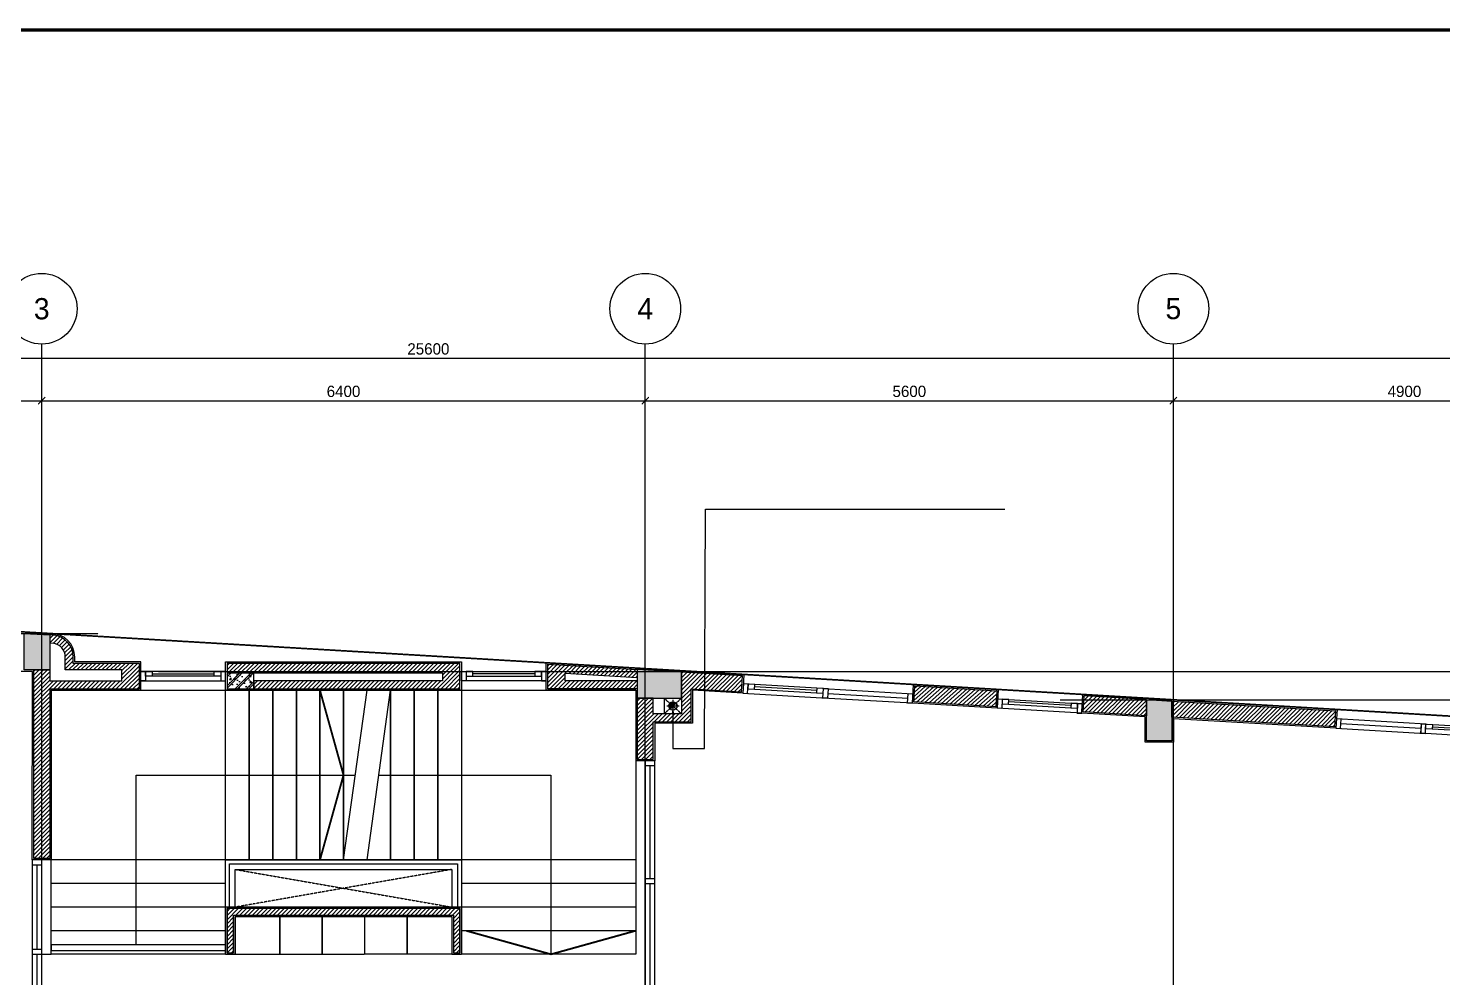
# Model space of a CAD drawing. Header units: inches. Extents: x 1721084 to 1854744, y 225101 to 488646.
# Drawn here: x 1779345 to 1794343, y 246328 to 256395 of the extents above; entities that cross this region are included whole.
import ezdxf
from ezdxf.enums import TextEntityAlignment as Align

# ---------------------------------------------------------------- set-up
doc = ezdxf.new("R2010")
doc.units = ezdxf.units.IN
doc.header["$MEASUREMENT"] = 0
for name, pattern in [('X-PL-T5$0$X-GRID-TYPICAL$0$CENTER2', [1.125, 0.75, -0.125, 0.125, -0.125]), ('X-PL-T5$0$X-PL-T5$0$DASHEDX2', [1.5, 1, -0.5]), ('X-PL-T5$0$X-PL-T5$0$HIDDEN2', [0.1875, 0.125, -0.0625])]:
    doc.linetypes.add(name, pattern=pattern)
for name, color, linetype in [('A-ANNO-DIM 100', 252, 'Continuous'), ('X-PL-T5$0$A-XREF', 250, 'Continuous'), ('X-PL-T5$0$X-GRID-TYPICAL$0$A-ANNO-DIM 75', 250, 'Continuous'), ('X-PL-T5$0$X-GRID-TYPICAL$0$A-GRID', 250, 'X-PL-T5$0$X-GRID-TYPICAL$0$CENTER2'), ('X-PL-T5$0$X-GRID-TYPICAL$0$A-GRID-SYMB', 250, 'Continuous'), ('X-PL-T5$0$X-PL-T5$0$A-FLOR', 250, 'Continuous'), ('X-PL-T5$0$X-PL-T5$0$A-FLOR-ABOV', 250, 'X-PL-T5$0$X-PL-T5$0$HIDDEN2'), ('X-PL-T5$0$X-PL-T5$0$A-FLOR-DOOR', 250, 'Continuous'), ('X-PL-T5$0$X-PL-T5$0$A-FLOR-DRAN', 250, 'Continuous'), ('X-PL-T5$0$X-PL-T5$0$A-FLOR-HDRL', 250, 'Continuous'), ('X-PL-T5$0$X-PL-T5$0$A-FLOR-PATT', 250, 'Continuous'), ('X-PL-T5$0$X-PL-T5$0$A-FLOR-STRS', 250, 'Continuous'), ('X-PL-T5$0$X-PL-T5$0$A-FLOR-STRS-NOTE', 250, 'Continuous'), ('X-PL-T5$0$X-PL-T5$0$A-FLOR-WALL', 250, 'Continuous'), ('X-PL-T5$0$X-PL-T5$0$A-FLOR-WALL-FNSH', 250, 'Continuous'), ('X-PL-T5$0$X-PL-T5$0$A-FLOR-WALL-PART', 250, 'Continuous'), ('X-PL-T5$0$X-PL-T5$0$A-FLOR-WDW', 250, 'Continuous'), ('X-PL-T5$0$X-PL-T5$0$A-FURN', 250, 'Continuous'), ('X-PL-T5$0$X-PL-T5$0$A-XREF', 250, 'Continuous'), ('X-PL-T5$0$X-PL-T5$0$B- Ranh Lo Gioi', 250, 'X-PL-T5$0$X-PL-T5$0$DASHEDX2'), ('X-PL-T5$0$XREF1$0$A-FLOR-COLS-CONC', 6, 'Continuous'), ('X-PL-T5$0$XREF1$0$A-FLOR-PATT', 250, 'Continuous')]:
    doc.layers.add(name, color=color, linetype=linetype)
doc.styles.add('X-PL-T5$0$HDUNGARC', font='vn_vni.shx')
doc.styles.add('X-PL-T5$0$X-GRID-TYPICAL$0$HDUNGARC', font='vn_vni.shx')
doc.styles.add('X-PL-T5$0$X-GRID-TYPICAL$0$SYMBTEXT', font='VAVON_.TTF')
doc.dimstyles.new('X-PL-T5$0$DIM-75', dxfattribs={"dimscale": 75, "dimtxt": 2, "dimasz": 1, "dimexe": 1, "dimexo": 1, "dimgap": 0.5, "dimtad": 1, "dimdec": 0, "dimzin": 0, "dimdsep": 46, "dimtxsty": 'X-PL-T5$0$HDUNGARC', "dimblk": 'X-PL-T5$0$_ArchTick', "dimcen": 2, "dimdle": 1, "dimclrd": 256, "dimclre": 9, "dimclrt": 3, "dimadec": 0, "dimazin": 0, "dimtfac": 1, "dimtdec": 0, "dimtix": 1, "dimtmove": 2, "dimatfit": 2, "dimfxl": 1, "dimtolj": 1, "dimtzin": 0, "dimarcsym": 2})
doc.dimstyles.new('X-PL-T5$0$X-GRID-TYPICAL$0$DIM-75', dxfattribs={"dimscale": 75, "dimtxt": 1.6, "dimasz": 1, "dimexe": 1, "dimexo": 1, "dimgap": 0.5, "dimtad": 1, "dimdec": 0, "dimzin": 0, "dimdsep": 46, "dimtxsty": 'X-PL-T5$0$X-GRID-TYPICAL$0$HDUNGARC', "dimblk": 'X-PL-T5$0$X-GRID-TYPICAL$0$_ArchTick', "dimcen": 2, "dimdle": 1, "dimclrd": 256, "dimclre": 9, "dimclrt": 3, "dimadec": 0, "dimazin": 0, "dimtfac": 1, "dimtdec": 0, "dimtix": 1, "dimtmove": 2, "dimatfit": 2, "dimfxl": 1, "dimtolj": 1, "dimtzin": 0, "dimarcsym": 2})

# ---------------------------------------------------------------- blocks, each defined once
blk = doc.blocks.new('X-PL-T5$0$X-GRID-TYPICAL$0$SYMB-GRID')
blk.add_circle((0, 0), 5)
at = {"color": 2, "style": 'X-PL-T5$0$X-GRID-TYPICAL$0$SYMBTEXT', "flags": 4}
blk.add_attdef('NUM', text='', height=3, dxfattribs=at).set_placement((0, 0), align=Align.MIDDLE)
blk = doc.blocks.new('X-PL-T5$0$X-GRID-TYPICAL$0$_ArchTick')
at = {"color": 0, "linetype": 'ByBlock', "const_width": 0.15}
blk.add_lwpolyline([(-0.5, -0.48), (0.5, 0.52)], dxfattribs=at)
blk = doc.blocks.new('*D546')
at = {"layer": 'Defpoints', "color": 0, "transparency": 16777216}
for p in [(8700, 13820), (4500, 13370), (8700, 13370)]:
    blk.add_point(p, dxfattribs=at)
at = {"layer": 'X-PL-T5$0$X-GRID-TYPICAL$0$A-ANNO-DIM 75', "lineweight": -2, "transparency": 16777216}
blk.add_line((4425, 13820), (8775, 13820), dxfattribs=at)
at = {"layer": 'X-PL-T5$0$X-GRID-TYPICAL$0$A-ANNO-DIM 75', "color": 9, "lineweight": -2, "transparency": 16777216}
for p, q in [((4500, 13445), (4500, 13895)), ((8700, 13445), (8700, 13895))]:
    blk.add_line(p, q, dxfattribs=at)
at = {"layer": 'X-PL-T5$0$X-GRID-TYPICAL$0$A-ANNO-DIM 75', "lineweight": -2, "transparency": 16777216, "xscale": 75, "yscale": 75, "zscale": 75, "rotation": 180}
blk.add_blockref('X-PL-T5$0$X-GRID-TYPICAL$0$_ArchTick', (4500, 13820), dxfattribs=at)
at = {"layer": 'X-PL-T5$0$X-GRID-TYPICAL$0$A-ANNO-DIM 75', "lineweight": -2, "transparency": 16777216, "xscale": 75, "yscale": 75, "zscale": 75}
blk.add_blockref('X-PL-T5$0$X-GRID-TYPICAL$0$_ArchTick', (8700, 13820), dxfattribs=at)
at = {"layer": 'X-PL-T5$0$X-GRID-TYPICAL$0$A-ANNO-DIM 75', "color": 3, "transparency": 16777216, "insert": (6600, 13918), "char_height": 120, "attachment_point": 5, "style": 'X-PL-T5$0$X-GRID-TYPICAL$0$HDUNGARC'}
blk.add_mtext('\\A1;4200', dxfattribs=at)
blk = doc.blocks.new('*D522')
at = {"layer": 'Defpoints', "color": 0, "transparency": 16777216}
for p in [(15100, 13820), (8700, 13370), (15100, 13370)]:
    blk.add_point(p, dxfattribs=at)
at = {"layer": 'X-PL-T5$0$X-GRID-TYPICAL$0$A-ANNO-DIM 75', "lineweight": -2, "transparency": 16777216}
blk.add_line((8625, 13820), (15175, 13820), dxfattribs=at)
at = {"layer": 'X-PL-T5$0$X-GRID-TYPICAL$0$A-ANNO-DIM 75', "color": 9, "lineweight": -2, "transparency": 16777216}
for p, q in [((8700, 13445), (8700, 13895)), ((15100, 13445), (15100, 13895))]:
    blk.add_line(p, q, dxfattribs=at)
at = {"layer": 'X-PL-T5$0$X-GRID-TYPICAL$0$A-ANNO-DIM 75', "lineweight": -2, "transparency": 16777216, "xscale": 75, "yscale": 75, "zscale": 75, "rotation": 180}
blk.add_blockref('X-PL-T5$0$X-GRID-TYPICAL$0$_ArchTick', (8700, 13820), dxfattribs=at)
at = {"layer": 'X-PL-T5$0$X-GRID-TYPICAL$0$A-ANNO-DIM 75', "lineweight": -2, "transparency": 16777216, "xscale": 75, "yscale": 75, "zscale": 75}
blk.add_blockref('X-PL-T5$0$X-GRID-TYPICAL$0$_ArchTick', (15100, 13820), dxfattribs=at)
at = {"layer": 'X-PL-T5$0$X-GRID-TYPICAL$0$A-ANNO-DIM 75', "color": 3, "transparency": 16777216, "insert": (11900, 13918), "char_height": 120, "attachment_point": 5, "style": 'X-PL-T5$0$X-GRID-TYPICAL$0$HDUNGARC'}
blk.add_mtext('\\A1;6400', dxfattribs=at)
blk = doc.blocks.new('*D523')
at = {"layer": 'Defpoints', "color": 0, "transparency": 16777216}
for p in [(20700, 13820), (15100, 13370), (20700, 13370)]:
    blk.add_point(p, dxfattribs=at)
at = {"layer": 'X-PL-T5$0$X-GRID-TYPICAL$0$A-ANNO-DIM 75', "lineweight": -2, "transparency": 16777216}
blk.add_line((15025, 13820), (20775, 13820), dxfattribs=at)
at = {"layer": 'X-PL-T5$0$X-GRID-TYPICAL$0$A-ANNO-DIM 75', "color": 9, "lineweight": -2, "transparency": 16777216}
for p, q in [((15100, 13445), (15100, 13895)), ((20700, 13445), (20700, 13895))]:
    blk.add_line(p, q, dxfattribs=at)
at = {"layer": 'X-PL-T5$0$X-GRID-TYPICAL$0$A-ANNO-DIM 75', "lineweight": -2, "transparency": 16777216, "xscale": 75, "yscale": 75, "zscale": 75, "rotation": 180}
blk.add_blockref('X-PL-T5$0$X-GRID-TYPICAL$0$_ArchTick', (15100, 13820), dxfattribs=at)
at = {"layer": 'X-PL-T5$0$X-GRID-TYPICAL$0$A-ANNO-DIM 75', "lineweight": -2, "transparency": 16777216, "xscale": 75, "yscale": 75, "zscale": 75}
blk.add_blockref('X-PL-T5$0$X-GRID-TYPICAL$0$_ArchTick', (20700, 13820), dxfattribs=at)
at = {"layer": 'X-PL-T5$0$X-GRID-TYPICAL$0$A-ANNO-DIM 75', "color": 3, "transparency": 16777216, "insert": (17900, 13918), "char_height": 120, "attachment_point": 5, "style": 'X-PL-T5$0$X-GRID-TYPICAL$0$HDUNGARC'}
blk.add_mtext('\\A1;5600', dxfattribs=at)
blk = doc.blocks.new('*D524')
at = {"layer": 'Defpoints', "color": 0, "transparency": 16777216}
for p in [(25600, 13820), (20700, 13370), (25600, 13370)]:
    blk.add_point(p, dxfattribs=at)
at = {"layer": 'X-PL-T5$0$X-GRID-TYPICAL$0$A-ANNO-DIM 75', "lineweight": -2, "transparency": 16777216}
blk.add_line((20625, 13820), (25675, 13820), dxfattribs=at)
at = {"layer": 'X-PL-T5$0$X-GRID-TYPICAL$0$A-ANNO-DIM 75', "color": 9, "lineweight": -2, "transparency": 16777216}
for p, q in [((20700, 13445), (20700, 13895)), ((25600, 13445), (25600, 13895))]:
    blk.add_line(p, q, dxfattribs=at)
at = {"layer": 'X-PL-T5$0$X-GRID-TYPICAL$0$A-ANNO-DIM 75', "lineweight": -2, "transparency": 16777216, "xscale": 75, "yscale": 75, "zscale": 75, "rotation": 180}
blk.add_blockref('X-PL-T5$0$X-GRID-TYPICAL$0$_ArchTick', (20700, 13820), dxfattribs=at)
at = {"layer": 'X-PL-T5$0$X-GRID-TYPICAL$0$A-ANNO-DIM 75', "lineweight": -2, "transparency": 16777216, "xscale": 75, "yscale": 75, "zscale": 75}
blk.add_blockref('X-PL-T5$0$X-GRID-TYPICAL$0$_ArchTick', (25600, 13820), dxfattribs=at)
at = {"layer": 'X-PL-T5$0$X-GRID-TYPICAL$0$A-ANNO-DIM 75', "color": 3, "transparency": 16777216, "insert": (23150, 13918), "char_height": 120, "attachment_point": 5, "style": 'X-PL-T5$0$X-GRID-TYPICAL$0$HDUNGARC'}
blk.add_mtext('\\A1;4900', dxfattribs=at)
blk = doc.blocks.new('*D525')
at = {"layer": 'Defpoints', "color": 0, "transparency": 16777216}
for p in [(25600, 14270), (0, 13370), (25600, 13370)]:
    blk.add_point(p, dxfattribs=at)
at = {"layer": 'X-PL-T5$0$X-GRID-TYPICAL$0$A-ANNO-DIM 75', "lineweight": -2, "transparency": 16777216}
blk.add_line((-75, 14270), (25675, 14270), dxfattribs=at)
at = {"layer": 'X-PL-T5$0$X-GRID-TYPICAL$0$A-ANNO-DIM 75', "color": 9, "lineweight": -2, "transparency": 16777216}
for p, q in [((0, 13445), (0, 14345)), ((25600, 13445), (25600, 14345))]:
    blk.add_line(p, q, dxfattribs=at)
at = {"layer": 'X-PL-T5$0$X-GRID-TYPICAL$0$A-ANNO-DIM 75', "lineweight": -2, "transparency": 16777216, "xscale": 75, "yscale": 75, "zscale": 75, "rotation": 180}
blk.add_blockref('X-PL-T5$0$X-GRID-TYPICAL$0$_ArchTick', (0, 14270), dxfattribs=at)
at = {"layer": 'X-PL-T5$0$X-GRID-TYPICAL$0$A-ANNO-DIM 75', "lineweight": -2, "transparency": 16777216, "xscale": 75, "yscale": 75, "zscale": 75}
blk.add_blockref('X-PL-T5$0$X-GRID-TYPICAL$0$_ArchTick', (25600, 14270), dxfattribs=at)
at = {"layer": 'X-PL-T5$0$X-GRID-TYPICAL$0$A-ANNO-DIM 75', "color": 3, "transparency": 16777216, "insert": (12800, 14368), "char_height": 120, "attachment_point": 5, "style": 'X-PL-T5$0$X-GRID-TYPICAL$0$HDUNGARC'}
blk.add_mtext('\\A1;25600', dxfattribs=at)
blk = doc.blocks.new('X-PL-T5$0$X-PL-T5$0$thang 21 bâc')
for points in [[(1850, -2800), (0, -2800), (0, 0), (6200, 0), (6200, -2800), (4350, -2800)], [(1850, -1800), (1850, 0), (2100, 0), (2100, -1800), (1850, -1800)], [(2100, -1800), (2100, 0), (2350, 0), (2350, -1800), (2100, -1800)], [(2350, -1800), (2350, 0), (2600, 0), (2600, -1800), (2350, -1800)], [(2600, -1800), (2600, 0), (2850, 0), (2850, -1800), (2600, -1800)], [(2850, -1800), (2850, 0), (3100, 0), (3100, -1800), (2850, -1800)], [(3100, -1800), (3100, 0), (3350, 0)], [(3100, -1800), (3350, 0)], [(3350, 0), (3600, 0), (3600, -1800), (3350, -1800)], [(3350, -1800), (3600, 0)], [(3600, -1800), (3600, 0), (3850, 0), (3850, -1800), (3600, -1800)], [(3850, -1800), (3850, 0), (4100, 0), (4100, -1800), (3850, -1800)], [(4100, -1800), (4100, 0), (4350, 0), (4350, -1800), (4100, -1800)], [(1850, -1800), (0, -1800)], [(1850, -2800), (1850, -1800), (4350, -1800), (4350, -2800)], [(3350, -1800), (3100, -1800)], [(6200, -1800), (4350, -1800)], [(1850, -2050), (0, -2050)], [(6200, -2050), (4350, -2050)], [(1850, -2300), (0, -2300)], [(6200, -2300), (4350, -2300)], [(1850, -2550), (0, -2550)], [(6200, -2550), (4350, -2550)], [(1850, -2800), (0, -2800)], [(6200, -2800), (4350, -2800)]]:
    blk.add_lwpolyline(points)
blk = doc.blocks.new('*U496')
for points in [[(0, 0), (50, 0), (50, 100), (0, 100)], [(0, 0), (550, 0), (550, 100), (0, 100)], [(500, 0), (550, 0), (550, 100), (500, 100)]]:
    blk.add_lwpolyline(points, close=True)
at = {"color": 8}
blk.add_lwpolyline([(50, 50), (500, 50)], dxfattribs=at)
blk = doc.blocks.new('*U497')
for points in [[(0, 0), (50, 0), (50, 100), (0, 100)], [(0, 0), (1000, 0), (1000, 100), (0, 100)], [(950, 0), (1000, 0), (1000, 100), (950, 100)]]:
    blk.add_lwpolyline(points, close=True)
at = {"color": 8}
blk.add_lwpolyline([(50, 50), (950, 50)], dxfattribs=at)
blk = doc.blocks.new('*U507')
at = {"color": 0, "ltscale": 40}
for p, q in [((-600, 100), (300, 100)), ((300, 0), (-600, 0))]:
    blk.add_line(p, q, dxfattribs=at)
at = {"ltscale": 40}
for p, q in [((180, 75), (-480, 75)), ((-480, 50), (180, 50))]:
    blk.add_line(p, q, dxfattribs=at)
at = {"color": 0, "lineweight": -2}
for points in [[(-600, 100), (-550, 100), (-550, 0), (-600, 0)], [(300, 100), (250, 100), (250, 0), (300, 0)]]:
    blk.add_lwpolyline(points, close=True, dxfattribs=at)
at = {"ltscale": 40}
for points in [[(-550, 50), (-480, 50), (-480, 100), (-550, 100)], [(180, 50), (250, 50), (250, 100), (180, 100)]]:
    blk.add_lwpolyline(points, close=True, dxfattribs=at)
blk = doc.blocks.new('*U517')
at = {"color": 0, "ltscale": 40}
for p, q in [((-600, 100), (300, 100)), ((300, 0), (-600, 0))]:
    blk.add_line(p, q, dxfattribs=at)
at = {"ltscale": 40}
for p, q in [((-480, 50), (180, 50)), ((180, 25), (-480, 25))]:
    blk.add_line(p, q, dxfattribs=at)
at = {"color": 0, "lineweight": -2}
for points in [[(-600, 100), (-550, 100), (-550, 0), (-600, 0)], [(300, 100), (250, 100), (250, 0), (300, 0)]]:
    blk.add_lwpolyline(points, close=True, dxfattribs=at)
at = {"ltscale": 40}
for points in [[(-550, 50), (-480, 50), (-480, 0), (-550, 0)], [(180, 50), (250, 50), (250, 0), (180, 0)]]:
    blk.add_lwpolyline(points, close=True, dxfattribs=at)
blk = doc.blocks.new('*U509')
for points in [[(0, 0), (50, 0), (50, 100), (0, 100)], [(0, 0), (950, 0), (950, 100), (0, 100)], [(900, 0), (950, 0), (950, 100), (900, 100)]]:
    blk.add_lwpolyline(points, close=True)
at = {"color": 8}
blk.add_lwpolyline([(50, 50), (900, 50)], dxfattribs=at)
blk = doc.blocks.new('X-PL-T5$0$X-PL-T5$0$NM 90')
h = blk.add_hatch()
h.set_pattern_fill('DASH', color=8, scale=400)
h.paths.add_polyline_path([(0, 45, 1), (0, 0)])
h.paths.add_polyline_path([(0, 45), (0, 0), (45, 0, 0.4142136)])
h.paths.add_polyline_path([(45, 0), (0, 0, -1), (0, -45, 0.4142136)])
h = blk.add_hatch()
h.set_pattern_fill('DASH', color=256, scale=400)
h.paths.add_polyline_path([(0, 45, 1), (0, 0)])
h.paths.add_polyline_path([(0, 45), (0, 0), (45, 0, 0.4142136)])
h.paths.add_polyline_path([(45, 0), (0, 0, -1), (0, -45, 0.4142136)])
h = blk.add_hatch()
h.set_pattern_fill('DASH', color=8, scale=400)
h.paths.add_polyline_path([(0, 45, 1), (0, 0)])
h.paths.add_polyline_path([(0, 45), (0, 0), (45, 0, 0.4142136)])
h.paths.add_polyline_path([(45, 0), (0, 0, -1), (0, -45, 0.4142136)])
h = blk.add_hatch(color=8)
h.dxf.hatch_style = 1
h.paths.add_polyline_path([(0, 45, 1), (0, 0)])
h.paths.add_polyline_path([(0, 45), (0, 0), (45, 0, 0.4142136)])
h.paths.add_polyline_path([(45, 0), (0, 0, -1), (0, -45, 0.4142136)])
at = {"color": 8}
for points in [[(65, 0), (-65, 0)], [(0, 65), (0, -65)]]:
    blk.add_lwpolyline(points, dxfattribs=at)
blk.add_circle((0, 0), 45)
for centre, start, end in [((0, 22.5), 90, 270), ((0, -22.5), 270, 90)]:
    blk.add_arc(centre, 22.5, start, end)
blk = doc.blocks.new('X-PL-T5$0$XREF1')
at = {"layer": 'X-PL-T5$0$XREF1$0$A-FLOR-PATT'}
h = blk.add_hatch(dxfattribs=at)
h.set_pattern_fill('!BTCT', color=250, scale=20, pattern_type=2)
h.set_pattern_definition([(50, (0, 0), (143.45204, -12.55043), [15, -165]), (355, (0, 0), (-27.7503, 150.4384), [12, -132]), (100.4514, (11.95, -1.05), (115.7019, 137.8879), [12.74804, -140.2284]), (46.1842, (0, 40), (213.4482, -33.1038), [22.5, -247.5]), (96.6356, (17.79, 37.24), (186.9325, 194.8236), [19.122, -210.3426]), (351.1842, (0, 40), (186.9324, 194.8237), [18, -198]), (21, (20, 30), (119.3814, -80.5238), [15, -165]), (326, (20, 30), (48.6631, 145.03), [12, -132]), (71.4514, (29.95, 23.29), (168.0445, 64.5061), [12.74804, -140.2284]), (37.5, (0, 0), (2.43197, 66.57877), [0, -130.4, 0, -134, 0, -132.5]), (7.5, (0, 0), (52.6139, 78.88234), [0, -76.4, 0, -127.4, 0, -50.5]), (327.5, (-44.6, 0), (106.76449, -4.51097), [0, -50, 0, -156, 0, -207]), (317.5, (-64.6, 0), (116.63723, 20.021), [0, -65, 0, -103.6, 0, -147]), (45, (0, 0), (-60.10408, 60.10408), []), (45, (0, 24.5), (-60.10408, 60.10408), [])])
h.paths.add_polyline_path([(20685, 3915), (20685, 4285), (20415, 4285), (20415, 3915)])
h.paths.add_polyline_path([(19915, 685), (19915, 375), (20685, 375), (20685, 685)])
h.paths.add_polyline_path([(15485, -985), (15485, -715), (14815, -715), (14815, -985)])
h.paths.add_polyline_path([(15385, 4285), (15015, 4285), (15015, 3915), (15385, 3915)])
h.paths.add_polyline_path([(8785, 5465), (8785, 5935), (8315, 5935), (8315, 5465)])
h.paths.add_polyline_path([(300, 385), (15, 385), (15, 15), (300, 15)])
h.paths.add_polyline_path([(4265, -985), (4735, -985), (4735, -715), (4265, -715)])
h.paths.add_polyline_path([(8515, -985), (8785, -985), (8785, -615), (8515, -615)])
h.paths.add_polyline_path([(15, 5465), (485, 5465), (485, 5935), (15, 5935)])
h.paths.add_polyline_path([(285, 11335), (15, 11335), (15, 10965), (285, 10965)])
h.paths.add_polyline_path([(8785, 11337), (8515, 11352), (8515, 10965), (8785, 10965)])
h.paths.add_polyline_path([(4735, 11576), (4265, 11603), (4265, 11315), (4735, 11315)])
h.paths.add_polyline_path([(20685, 10634), (20415, 10650), (20415, 10215), (20685, 10215)])
h.paths.add_polyline_path([(15485, 10941), (15015, 10969), (15015, 10665), (15485, 10665)])
h.paths.add_polyline_path([(25585, 10345), (25415, 10355), (25415, 10060), (25585, 10060)])
h = blk.add_hatch(dxfattribs=at)
h.set_pattern_fill('!BTCT', color=250, scale=20, pattern_type=2)
h.set_pattern_definition([(50, (0, 0), (143.452, -12.5504), [15, -165]), (355, (0, 0), (-27.7503, 150.4384), [12, -132]), (100.4514, (11.95, -1.05), (115.7019, 137.8879), [12.748, -140.2284]), (46.1842, (0, 40), (213.4482, -33.1038), [22.5, -247.5]), (96.6356, (17.79, 37.24), (186.9325, 194.8236), [19.122, -210.3426]), (351.1842, (0, 40), (186.9324, 194.8237), [18, -198]), (21, (20, 30), (119.3814, -80.5238), [15, -165]), (326, (20, 30), (48.663, 145.03), [12, -132]), (71.4514, (29.95, 23.29), (168.0445, 64.5061), [12.748, -140.2284]), (37.5, (0, 0), (2.43197, 66.57877), [0, -130.4, 0, -134, 0, -132.5]), (7.5, (0, 0), (52.6139, 78.88234), [0, -76.4, 0, -127.4, 0, -50.5]), (327.5, (-44.6, 0), (106.76449, -4.51097), [0, -50, 0, -156, 0, -207]), (317.5, (-64.6, 0), (116.63723, 20.021), [0, -65, 0, -103.6, 0, -147]), (45, (0, 0), (-60.10408, 60.10408), []), (45, (0, 24.5), (-60.10408, 60.10408), [])])
h.paths.add_polyline_path([(10950, 10935), (10665, 10935), (10665, 10765), (10950, 10765)])
at = {"layer": 'X-PL-T5$0$XREF1$0$A-FLOR-COLS-CONC'}
for points in [[(8785, 11337), (8785, 10965), (8515, 10965), (8515, 11352)], [(15015, 10969), (15015, 10665), (15485, 10665), (15485, 10941)], [(10665, 10765), (10950, 10765), (10950, 10935), (10665, 10935)], [(20685, 10634), (20685, 10215), (20415, 10215), (20415, 10650)]]:
    blk.add_lwpolyline(points, close=True, dxfattribs=at)
blk = doc.blocks.new('*U518')
for points in [[(0, 0), (50, 0), (50, 100), (0, 100)], [(0, 0), (1300, 0), (1300, 100), (0, 100)], [(1250, 0), (1300, 0), (1300, 100), (1250, 100)]]:
    blk.add_lwpolyline(points, close=True)
at = {"color": 8}
blk.add_lwpolyline([(50, 50), (1250, 50)], dxfattribs=at)
blk = doc.blocks.new('X-PL-T5$0$_ArchTick')
at = {"color": 0, "linetype": 'ByBlock', "const_width": 0.15}
blk.add_lwpolyline([(-0.5, -0.48), (0.5, 0.52)], dxfattribs=at)
blk = doc.blocks.new('I.A.M TITLEBLOCK - A2 -H')
at = {"const_width": 0.5}
blk.add_lwpolyline([(5, 3), (592, 3), (590, 417), (5, 417)], close=True, dxfattribs=at)
blk = doc.blocks.new('X-PL-T5$0$X-GRID-TYPICAL')
at = {"layer": 'X-PL-T5$0$X-GRID-TYPICAL$0$A-GRID', "ltscale": 8}
for p, q in [((8700, -3650), (8700, 14420)), ((15100, -3650), (15100, 14420)), ((20700, -3650), (20700, 14420))]:
    blk.add_line(p, q, dxfattribs=at)
for points in [[(0, 11870), (27300, 10259)], [(-3600, 11350), (9300, 11350)], [(9937.8, 10950), (9937.8, 10950), (30944.3, 10950), (30944.3, 11397.5)], [(19500, 10647.5), (30944.3, 10647.5)]]:
    blk.add_lwpolyline(points, dxfattribs=at)
at = {"layer": 'X-PL-T5$0$X-GRID-TYPICAL$0$A-GRID-SYMB'}
ref = blk.add_blockref('X-PL-T5$0$X-GRID-TYPICAL$0$SYMB-GRID', (8700, 14795), dxfattribs=dict(at, xscale=75, yscale=75, zscale=75))
ref.add_attrib('NUM', '3', dxfattribs={"layer": '0', "color": 2, "height": 225, "style": 'X-PL-T5$0$X-GRID-TYPICAL$0$SYMBTEXT'}).set_placement((8700, 14795), align=Align.MIDDLE)
ref = blk.add_blockref('X-PL-T5$0$X-GRID-TYPICAL$0$SYMB-GRID', (15100, 14795), dxfattribs=dict(at, xscale=75, yscale=75, zscale=75))
ref.add_attrib('NUM', '4', dxfattribs={"layer": '0', "color": 2, "height": 225, "style": 'X-PL-T5$0$X-GRID-TYPICAL$0$SYMBTEXT'}).set_placement((15100, 14795), align=Align.MIDDLE)
ref = blk.add_blockref('X-PL-T5$0$X-GRID-TYPICAL$0$SYMB-GRID', (20700, 14795), dxfattribs=dict(at, xscale=75, yscale=75, zscale=75))
ref.add_attrib('NUM', '5', dxfattribs={"layer": '0', "color": 2, "height": 225, "style": 'X-PL-T5$0$X-GRID-TYPICAL$0$SYMBTEXT'}).set_placement((20700, 14795), align=Align.MIDDLE)
at = {"layer": 'X-PL-T5$0$X-GRID-TYPICAL$0$A-ANNO-DIM 75'}
for base, p1, p2, picture, middle in [((25600, 14270), (0, 13370), (25600, 13370), '*D525', (12800, 14367.5)), ((8700, 13820), (4500, 13370), (8700, 13370), '*D546', (6600, 13917.5)), ((15100, 13820), (8700, 13370), (15100, 13370), '*D522', (11900, 13917.5)), ((20700, 13820), (15100, 13370), (20700, 13370), '*D523', (17900, 13917.5)), ((25600, 13820), (20700, 13370), (25600, 13370), '*D524', (23150, 13917.5))]:
    dim = blk.add_linear_dim(base=base, p1=p1, p2=p2, dimstyle='X-PL-T5$0$X-GRID-TYPICAL$0$DIM-75', dxfattribs=at)
    dim.commit()
    dim.dimension.update_dxf_attribs({"geometry": picture, "text_midpoint": middle})
blk = doc.blocks.new('X-PL-T5$0$X-PL-T5')
at = {"layer": 'X-PL-T5$0$X-PL-T5$0$A-FLOR-PATT'}
h = blk.add_hatch(dxfattribs=at)
h.set_pattern_fill('ANSI31', color=250, scale=250)
h.paths.add_polyline_path([(8785, 10765), (9735, 10765), (9735, 11035), (9035, 11035), (9035, 11101, 0.379561), (8828, 11334), (8785, 11337), (8785, 11251), (8820, 11249, -0.37519), (8950, 11101), (8950, 10965), (9550, 10965), (9550, 10850), (8785, 10850), (8785, 10965), (8617, 10965), (8615, 8965), (8785, 8965)])
h.paths.add_polyline_path([(13135, 11035), (10950, 11035), (10665, 11035), (10665, 10935), (10950, 10935), (12950, 10935), (12950, 10850), (10950, 10850), (10950, 10765), (13135, 10765)])
h = blk.add_hatch(dxfattribs=at)
h.set_pattern_fill('ANSI31', color=250, scale=250)
h.paths.add_polyline_path([(15015, 10969), (14065, 11025), (14065, 10765), (15015, 10765), (15015, 10850), (14250, 10850), (14250, 10929), (15015, 10884)])
h = blk.add_hatch(dxfattribs=at)
h.set_pattern_fill('ANSI31', color=250, scale=250)
h.paths.add_polyline_path([(16121, 10733), (16131, 10903), (15485, 10941), (15485, 10500), (15485, 10500), (15185, 10500), (15185, 10665), (15015, 10665), (15015, 10415), (15015, 10015), (15185, 10015), (15185, 10415), (15585, 10415), (15585, 10765)])
h = blk.add_hatch(dxfattribs=at)
h.set_pattern_fill('ANSI31', color=250, scale=250)
h.set_pattern_definition([(41.62272, (4e-12, 11870.008), (-20.756957, 23.360463), [])])
h.paths.add_polyline_path([(18816, 10574), (18826, 10744), (17957, 10795), (17947, 10626)])
h = blk.add_hatch(dxfattribs=at)
h.set_pattern_fill('ANSI31', color=250, scale=250)
h.paths.add_polyline_path([(22409, 10362), (22419, 10532), (20685, 10634), (20685, 10464)])
h.paths.add_polyline_path([(20415, 10480), (20415, 10650), (19754, 10689), (19744, 10520)])
h = blk.add_hatch(dxfattribs=at)
h.set_pattern_fill('ANSI31', color=250, scale=250)
h.paths.add_polyline_path([(10665, 8435), (10665, 7965), (10735, 7965), (10735, 8365), (13065, 8365), (13065, 7965), (13135, 7965), (13135, 8435)])
at = {"layer": 'Defpoints', "color": 5}
blk.add_lwpolyline([(34318, -12850), (-4757, -12850), (-4757, 17750), (34318, 17750)], close=True, dxfattribs=at)
at = {"layer": 'X-PL-T5$0$X-PL-T5$0$A-FLOR'}
blk.add_lwpolyline([(9725, 10750), (10650, 10750)], dxfattribs=at)
at = {"layer": 'X-PL-T5$0$X-PL-T5$0$A-FLOR-ABOV', "ltscale": 10}
for points in [[(15300, 10665), (15485, 10500)], [(15485, 10665), (15300, 10500)], [(10750, 8850), (13050, 8450)], [(13050, 8850), (10750, 8450)]]:
    blk.add_lwpolyline(points, dxfattribs=at)
at = {"layer": 'X-PL-T5$0$X-PL-T5$0$A-FLOR-DRAN'}
blk.add_lwpolyline([(15300, 10665), (15300, 10500)], dxfattribs=at)
at = {"layer": 'X-PL-T5$0$X-PL-T5$0$A-FLOR-HDRL'}
for points in [[(10690, 8450), (10690, 8910), (13110, 8910), (13110, 8450)], [(10750, 8450), (10750, 8850), (13050, 8850), (13050, 8450)], [(8800, 7990), (10650, 7990), (10650, 8050), (8800, 8050), (8800, 7990)]]:
    blk.add_lwpolyline(points, dxfattribs=at)
at = {"layer": 'X-PL-T5$0$X-PL-T5$0$A-FLOR-PATT'}
blk.add_lwpolyline([(17932, 10611), (17943, 10811)], dxfattribs=at)
at = {"layer": 'X-PL-T5$0$X-PL-T5$0$A-FLOR-STRS-NOTE', "color": 174, "ltscale": 400, "const_width": 20}
for points in [[(11650, 10750), (11900, 9850), (11650, 8950)], [(13200, 8200), (14100, 7950), (15000, 8200)]]:
    blk.add_lwpolyline(points, dxfattribs=at)
at = {"layer": 'X-PL-T5$0$X-PL-T5$0$A-FLOR-STRS-NOTE', "color": 174, "ltscale": 400}
for points in [[(9700, 8050), (9700, 9850), (12025, 9850)], [(12275, 9850), (14100, 9850), (14100, 7950)]]:
    blk.add_lwpolyline(points, dxfattribs=at)
at = {"layer": 'X-PL-T5$0$X-PL-T5$0$A-FLOR-WALL'}
for points in [[(8828, 11334), (8785, 11337), (8785, 11251), (8820, 11249)], [(8785, 10765), (8785, 8965), (8615, 8965), (8617, 10965), (8785, 10965), (8785, 10850), (9550, 10850), (9550, 10965), (8950, 10965), (8950, 11101)], [(8785, 10765), (9735, 10765), (9735, 11035), (9035, 11035), (9035, 11101)], [(10950, 10850), (10950, 10765), (13135, 10765), (13135, 11035), (10950, 11035), (10665, 11035), (10665, 10935), (12950, 10935), (12950, 10850), (10950, 10850)], [(14065, 10765), (14065, 11025)], [(14065, 11025), (15015, 10969), (15015, 10884)], [(15015, 10850), (15015, 10765), (14065, 10765)], [(14250, 10929), (15015, 10884)], [(14250, 10850), (14250, 10929)], [(15015, 10850), (14250, 10850)], [(15585, 10765), (16121, 10733), (16131, 10903), (15485, 10941), (15485, 10500), (15185, 10500), (15185, 10665), (15015, 10665), (15015, 10415), (15015, 10415), (15015, 10415), (15015, 10415), (15015, 10015), (15185, 10015), (15185, 10415), (15585, 10415), (15585, 10765)], [(20415, 10650), (20415, 10480), (19744, 10520), (19754, 10689)], [(20415, 10650), (19754, 10689)]]:
    blk.add_lwpolyline(points, dxfattribs=at)
for points in [[(18816, 10574), (17947, 10626), (17957, 10795), (18826, 10744)], [(20685, 10464), (20685, 10634), (22419, 10532), (22409, 10362), (20685, 10464)], [(13135, 7965), (13135, 8435), (10665, 8435), (10665, 7965), (10735, 7965), (10735, 8365), (13065, 8365), (13065, 7965)]]:
    blk.add_lwpolyline(points, close=True, dxfattribs=at)
for radius, end in [(150, 82.2623), (235, 83.1393)]:
    blk.add_arc((8800, 11101), radius, 0, end, dxfattribs=at)
at = {"layer": 'X-PL-T5$0$X-PL-T5$0$A-FLOR-WALL-FNSH'}
for points in [[(7814, 11409), (8800, 11351)], [(8800, 10750), (8800, 8950), (8600, 8950), (8602, 10950), (8200, 10950), (8200, 11185)], [(8800, 10750), (9750, 10750), (9750, 11050), (9050, 11050), (9050, 11101)], [(15000, 10750), (14050, 10750), (14050, 11041)], [(14050, 11041), (16146, 10917), (16135, 10718), (15600, 10749)], [(15000, 10750), (15000, 10000)], [(15600, 10749), (15600, 10400), (15200, 10400)], [(15200, 10400), (15200, 10000), (15000, 10000)], [(13150, 7950), (13150, 8450), (10650, 8450), (10650, 7950), (10750, 7950), (10750, 8350), (13050, 8350), (13050, 7950), (13150, 7950)]]:
    blk.add_lwpolyline(points, dxfattribs=at)
for points in [[(10650, 11050), (13150, 11050), (13150, 10750), (10650, 10750)], [(18830, 10558), (17932, 10611), (17943, 10811), (18842, 10758)], [(20400, 10200), (20400, 10466), (19728, 10505), (19740, 10705), (22435, 10546), (22423, 10346), (20700, 10448), (20700, 10200)]]:
    blk.add_lwpolyline(points, close=True, dxfattribs=at)
blk.add_arc((8800, 11101), 250, 0, 90, dxfattribs=at)
at = {"layer": 'X-PL-T5$0$X-PL-T5$0$A-FLOR-WALL-PART'}
for points in [[(17943, 10811), (16146, 10917)], [(8800, 10750), (10650, 10750)], [(19740, 10705), (18842, 10758)], [(22435, 10546), (24232, 10440)], [(8700, 7950), (8800, 7950), (8800, 8950), (8700, 8950)]]:
    blk.add_lwpolyline(points, dxfattribs=at)
at = {"layer": 'X-PL-T5$0$X-PL-T5$0$A-FURN', "linetype": 'X-PL-T5$0$X-PL-T5$0$DASHEDX2', "ltscale": 1.5}
for points in [[(10750, 8350), (10750, 7950), (11225, 7950), (11225, 8350), (10825, 8350)], [(11225, 8350), (11225, 7950), (11675, 7950), (11675, 8350), (11275, 8350)], [(11675, 8350), (11675, 7950), (12125, 7950), (12125, 8350), (11675, 8350)], [(12575, 8350), (12575, 7950), (12125, 7950), (12125, 8350), (12525, 8350)], [(13050, 8350), (13050, 7950), (12575, 7950), (12575, 8350), (12975, 8350)]]:
    blk.add_lwpolyline(points, dxfattribs=at)
at = {"layer": 'X-PL-T5$0$X-PL-T5$0$B- Ranh Lo Gioi', "color": 4, "linetype": 'X-PL-T5$0$X-PL-T5$0$DASHEDX2', "ltscale": 5}
blk.add_line((28859, 10167), (0, 11870), dxfattribs=at)
blk.add_blockref('X-PL-T5$0$X-GRID-TYPICAL', (0, 0))
at = {"layer": 'X-PL-T5$0$X-PL-T5$0$A-FLOR-DOOR', "rotation": 90}
for name, p in [('*U518', (15200, 8700)), ('*U497', (8700, 7950)), ('*U518', (15200, 7450)), ('*U496', (8700, 7450))]:
    blk.add_blockref(name, p, dxfattribs=at)
at = {"layer": 'X-PL-T5$0$X-PL-T5$0$A-FLOR-DRAN', "rotation": 90}
blk.add_blockref('X-PL-T5$0$X-PL-T5$0$NM 90', (15393, 10583), dxfattribs=at)
at = {"layer": 'X-PL-T5$0$X-PL-T5$0$A-FLOR-STRS', "color": 4}
blk.add_blockref('X-PL-T5$0$X-PL-T5$0$thang 21 bâc', (8800, 10750), dxfattribs=at)
at = {"layer": 'X-PL-T5$0$X-PL-T5$0$A-FLOR-WDW', "xscale": -1}
for name, p, rotation in [('*U507', (10050, 10850), 359.9999999999777), ('*U517', (16740, 10782), 176.6214415805713), ('*U509', (16989, 10767), 176.6214415805713)]:
    blk.add_blockref(name, p, dxfattribs=dict(at, rotation=rotation))
at = {"layer": 'X-PL-T5$0$X-PL-T5$0$A-FLOR-WDW'}
blk.add_blockref('*U507', (13750, 10850), dxfattribs=at)
for name, p, rotation in [('*U507', (19429, 10523), 356.6226919134803), ('*U509', (23378, 10390), 176.6239890927043), ('*U517', (23627, 10376), 176.6239890927043)]:
    blk.add_blockref(name, p, dxfattribs=dict(at, rotation=rotation))
at = {"layer": 'X-PL-T5$0$X-PL-T5$0$A-XREF'}
blk.add_blockref('X-PL-T5$0$XREF1', (0, 0), dxfattribs=at)
blk = doc.blocks.new('X-PL-T5')
at = {"layer": 'X-PL-T5$0$A-XREF'}
blk.add_blockref('X-PL-T5$0$X-PL-T5', (0, 0), dxfattribs=at)
blk.add_lwpolyline([(15729, 10132), (15740, 12670), (18912, 12670)], dxfattribs=at)
blk.add_leader([(15393, 10582), (15393, 10132), (15729, 10132)], dimstyle='X-PL-T5$0$DIM-75', override={"dimgap": 0.5, "dimtad": 0}, dxfattribs=at)

msp = doc.modelspace()

# ---------------------------------------------------------------- block references
msp.add_blockref('X-PL-T5', (1770787.6, 238626.4))

# ---------------------------------------------------------------- next in the draw order: block references
at = {"layer": 'A-ANNO-DIM 100', "xscale": 75, "yscale": 75, "zscale": 75}
msp.add_blockref('I.A.M TITLEBLOCK - A2 -H', (1765644.4, 225101), dxfattribs=at)

doc.saveas('drawing.dxf')
